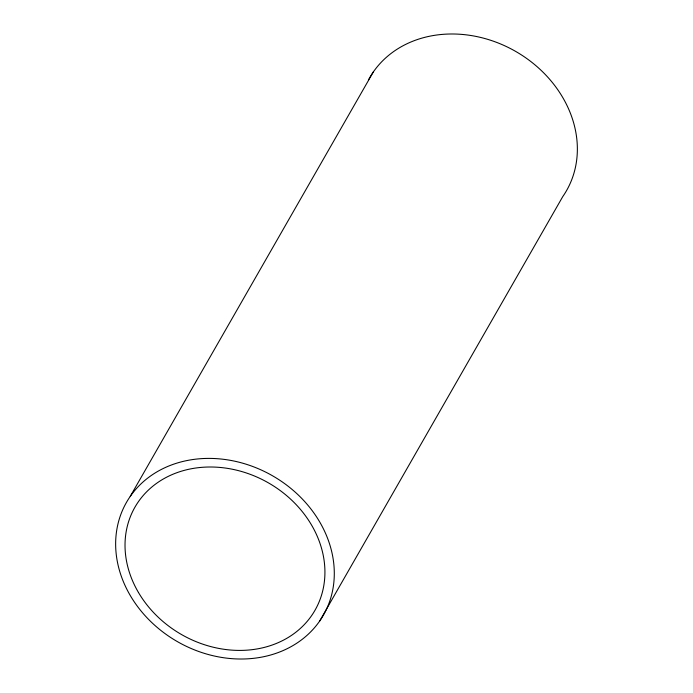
<?xml version="1.0" encoding="UTF-8"?>
<svg xmlns="http://www.w3.org/2000/svg" width="693" height="693" viewBox="0 0 693 693"><rect width="100%" height="100%" fill="white"/><g stroke="black" fill="none" stroke-linecap="round" stroke-linejoin="round"><path stroke-width="1.04" d="M130.241 496.387L373.31 71.977M319.69 621.023A113.47 95.599 29.8 0 0 224.887 459.476A113.47 95.599 29.8 0 0 130.327 595.616A113.47 95.599 29.8 0 0 319.69 621.023L562.759 196.613A113.47 95.599 29.8 0 0 517.922 52.737A113.47 95.599 29.8 0 0 368.425 79.964M138.444 592.454A103.742 87.405 29.8 0 0 311.573 615.679A103.742 87.405 29.8 0 0 224.896 467.983A103.742 87.405 29.8 0 0 138.444 592.454"/></g></svg>
